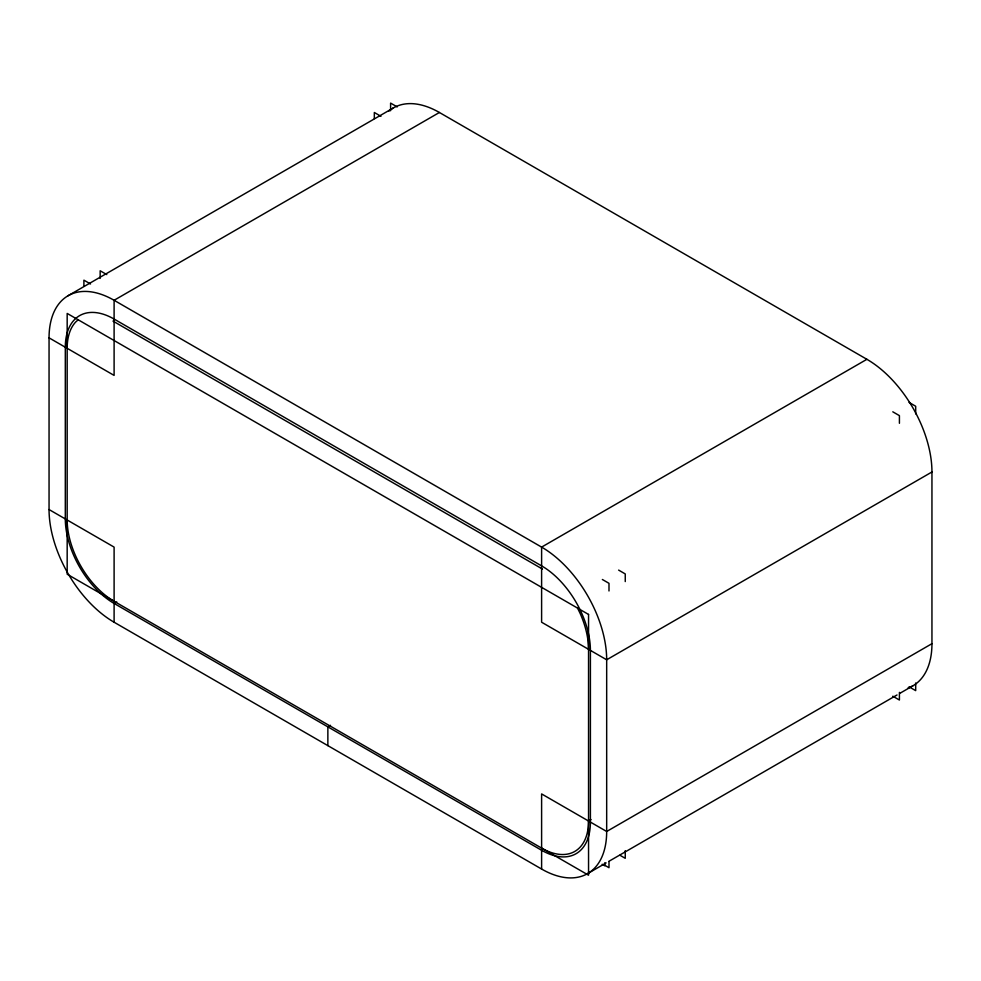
<?xml version="1.0" encoding="UTF-8"?>
<svg xmlns="http://www.w3.org/2000/svg" width="981" height="981" viewBox="0 0 981 981"><rect width="100%" height="100%" fill="white"/><g stroke="black" fill="none" stroke-linecap="round" stroke-linejoin="round"><path stroke-width="1.47" d="M78.186 319.781L75.647 322.038A66.671 38.492 60 0 0 67.174 348.304M68.106 295.722L393.381 107.922M439.39 112.484L114.103 300.284A92.006 53.121 60 0 0 49.05 337.844L49.05 509.544A92.006 53.121 60 0 0 114.103 622.224L541.61 869.043A92.006 53.121 60 0 0 606.675 831.483L931.95 643.683L931.95 471.984A92.006 53.121 60 0 0 866.897 359.304L439.39 112.484A92.006 53.121 60 0 0 388.832 111.135M114.103 603.438L541.61 850.269A69.001 39.841 60 0 0 590.403 822.09L590.403 650.391A69.001 39.841 60 0 0 541.61 565.878L114.103 319.058A69.001 39.841 60 0 0 65.31 347.225L65.31 518.937A69.001 39.841 60 0 0 114.103 603.438L116.751 601.917M866.897 359.304L541.61 547.104L114.103 300.284L114.103 375.404L49.05 337.844M330.511 725.327L327.862 726.86L327.862 745.634M931.95 471.984L606.675 659.784L541.61 622.224L541.61 547.104A92.006 53.121 60 0 1 606.675 659.784L606.675 831.483L541.61 793.923L541.61 869.043M591.053 819.576L588.551 821.023A66.377 38.32 60 0 1 541.61 848.124M587.619 873.605L606.123 862.912M608.772 861.392L897.026 694.965M899.675 693.432L912.894 685.805M397.219 106.917L390.597 103.091L390.597 110.743M909.056 402.418L915.69 406.257L915.69 413.896M380.959 116.31L374.325 112.484L374.325 118.603M892.796 411.812L899.418 415.637L899.418 423.289M909.056 686.81L915.69 690.636L915.69 682.997M892.796 696.203L899.418 700.029L899.418 692.378M106.794 274.594L100.16 270.768L100.16 278.408M618.631 570.096L625.253 573.934L625.253 581.574M90.534 283.987L83.9 280.161L83.9 286.28M602.359 579.489L608.993 583.315L608.993 590.967M112.987 321.094L542.456 569.054M49.05 509.544L114.103 547.104L114.103 622.224M619.955 855.248L625.253 858.314L625.253 850.662M603.695 864.641L608.993 867.707L608.993 861.588M602.162 864.298L604.811 865.818L604.811 862.777M577.539 608.085L580.065 613.26A66.671 38.492 60 0 1 588.539 649.312M114.103 601.292A66.377 38.32 60 0 1 67.174 520.004M931.95 643.683A92.006 53.121 60 0 1 907.83 688.147M588.551 614.437L67.174 313.43L67.174 574.204L588.551 875.211L588.551 614.437"/></g></svg>
